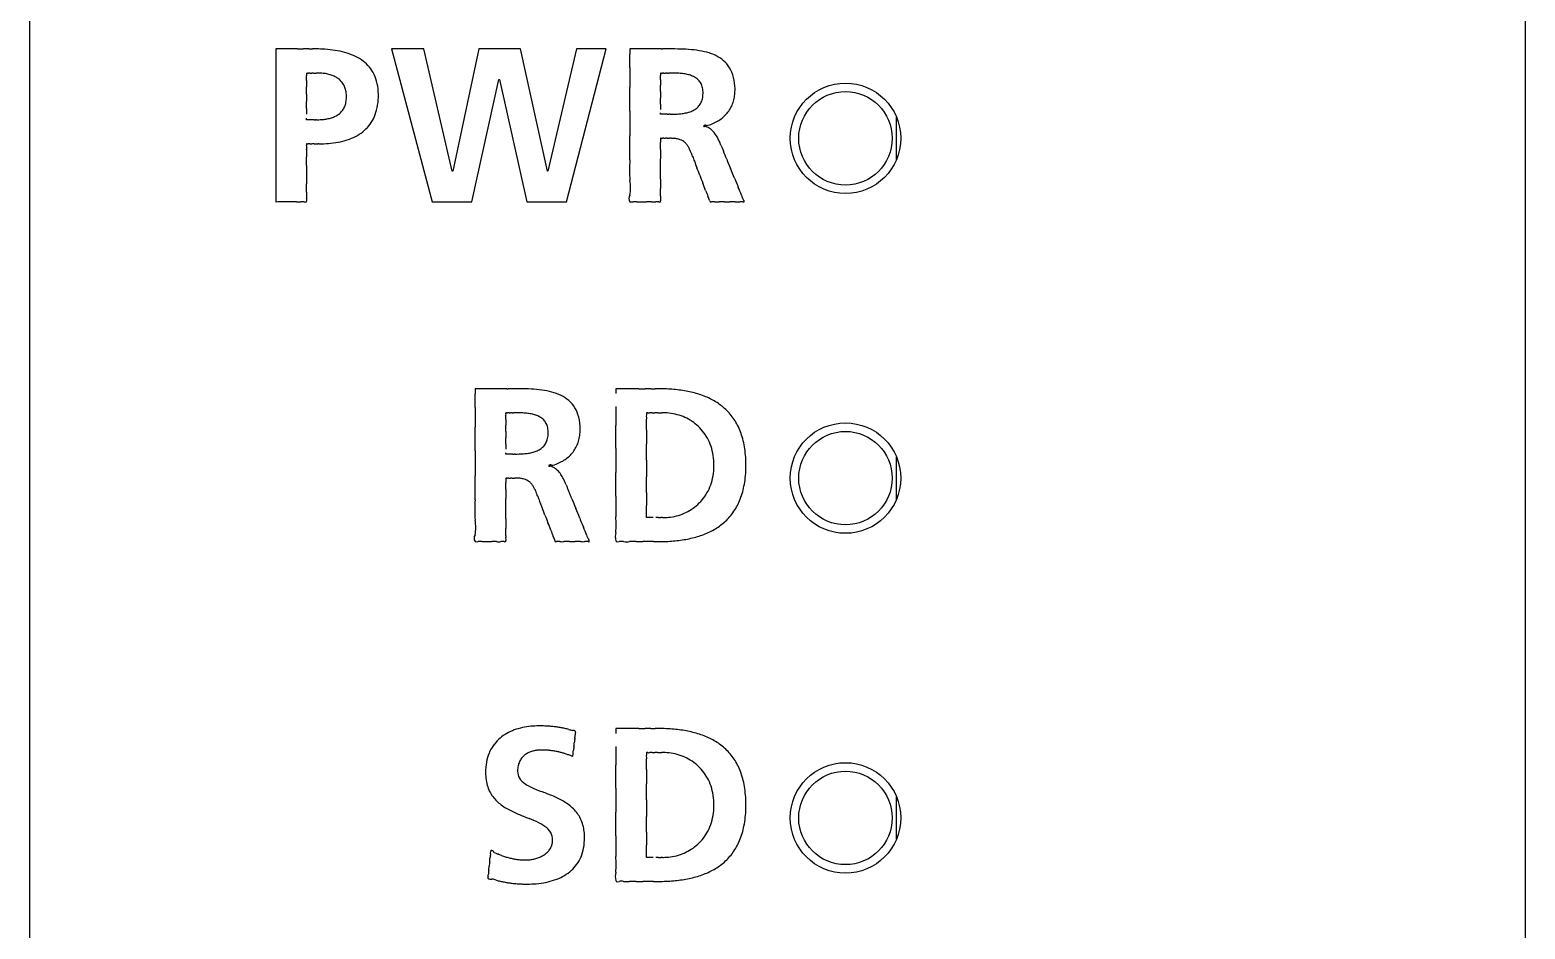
# Model space of a CAD drawing. Extents: x 206 to 231, y 159 to 265.
# Drawn here: x 207.95 to 225.55, y 238.14 to 248.72 of the extents above; entities that cross this region are included whole.
import ezdxf

# ---------------------------------------------------------------- set-up
doc = ezdxf.new("R2010")
doc.units = 0
doc.header["$MEASUREMENT"] = 0
doc.layers.get('0').update_dxf_attribs({"linetype": 'CONTINUOUS'})

msp = doc.modelspace()

# ---------------------------------------------------------------- linework, layer by layer
at = {"color": 7, "linetype": 'Continuous'}
for p, q in [((207.95425, 167.94904), (207.95425, 256.94904)), ((225.55425, 256.94904), (225.55425, 167.94904)), ((210.84997, 248.50075), (210.84997, 246.698868)), ((210.864701, 248.50075), (210.84997, 248.50075)), ((211.104298, 248.50075), (210.864701, 248.50075)), ((212.59077, 248.50075), (212.21147, 248.50075)), ((212.21147, 248.50075), (212.68862, 246.70103)), ((212.92598, 247.06208), (212.59077, 248.50075)), ((213.23811, 248.50075), (212.93081, 247.06208)), ((213.728, 248.50075), (213.23811, 248.50075)), ((214.04495, 247.06208), (213.728, 248.50075)), ((214.38808, 248.50075), (214.05012, 247.06208)), ((214.26922, 246.70103), (214.73845, 248.50075)), ((214.73845, 248.50075), (214.38808, 248.50075)), ((215.01647, 248.50075), (215.01647, 248.441008)), ((215.029393, 248.50075), (215.01647, 248.50075)), ((215.351245, 248.50075), (215.029393, 248.50075)), ((211.21067, 248.214321), (211.21215, 248.21722)), ((215.37751, 248.214661), (215.378897, 248.21722)), ((213.15543, 246.70103), (213.47513, 248.13988)), ((213.47513, 248.13988), (213.4803, 248.13988)), ((213.4803, 248.13988), (213.80517, 246.70103)), ((211.21067, 247.6679), (211.21067, 247.685228)), ((211.279929, 247.6679), (211.21067, 247.6679)), ((215.37751, 247.73232), (215.37751, 247.747616)), ((215.460723, 247.73232), (215.37751, 247.73232)), ((218.15425, 247.19904), (218.15425, 247.69904)), ((211.322417, 247.38437), (211.342355, 247.38437)), ((212.93081, 247.06208), (212.92598, 247.06208)), ((214.05012, 247.06208), (214.04495, 247.06208)), ((212.68862, 246.70103), (213.15543, 246.70103)), ((213.80517, 246.70103), (214.26922, 246.70103)), ((213.19401, 244.50099), (213.19401, 244.441248)), ((213.206933, 244.50099), (213.19401, 244.50099)), ((213.528794, 244.50099), (213.206933, 244.50099)), ((214.8511, 244.50099), (214.8511, 244.44422)), ((215.120977, 244.50099), (214.8511, 244.50099)), ((213.55506, 244.214901), (213.556447, 244.21746)), ((213.55506, 243.73257), (213.55506, 243.747865)), ((213.638273, 243.73257), (213.55506, 243.73257)), ((218.15425, 243.19904), (218.15425, 243.69904)), ((215.21215, 242.98498), (215.21215, 243.128619)), ((215.290438, 242.98498), (215.21215, 242.98498)), ((214.8511, 240.50124), (214.8511, 240.44447)), ((215.120977, 240.50124), (214.8511, 240.50124)), ((214.34398, 240.1712), (214.348101, 240.207399)), ((218.15425, 239.19904), (218.15425, 239.69904)), ((215.21215, 238.98522), (215.21215, 239.12886)), ((215.290438, 238.98522), (215.21215, 238.98522))]:
    msp.add_line(p, q, dxfattribs=at)
for centre, radius in [((217.55425, 247.44904), 0.65), ((217.55425, 247.44904), 0.55), ((217.55425, 243.44904), 0.65), ((217.55425, 243.44904), 0.55), ((217.55425, 239.44904), 0.65), ((217.55425, 239.44904), 0.55)]:
    msp.add_circle(centre, radius, dxfattribs=at)
for centre, radius, start, end in [((211.139741, 961.201874), 712.701125, 269.997151, 270.002849), ((211.205989, 73.573276), 174.927476, 89.98991, 90.01009), ((211.25954, 287.425925), 38.925182, 269.966517, 270.033483), ((211.293559, 241.938604), 6.562155, 89.901583, 90.098417), ((211.303415, 246.471527), 2.029223, 87.38985, 89.960027), ((211.329409, 247.051048), 1.44912, 82.532535, 87.373069), ((211.375444, 247.392422), 1.104659, 76.509768, 82.598844), ((211.443593, 247.674145), 0.814811, 68.699156, 76.548321), ((211.518048, 247.864159), 0.610731, 58.775138, 68.731359), ((211.583984, 247.973496), 0.483052, 46.597239, 58.74011), ((-1151.874747, 248.360781), 1366.891219, 359.996637, 0.003363), ((215.370004, -82.5062), 331.006951, 89.996753, 90.003247), ((215.397099, 299.851653), 51.350904, 269.9907, 270.0093), ((215.444884, 228.957603), 19.543187, 89.795782, 90.115659), ((215.504813, 244.838573), 3.662106, 87.812955, 89.847796), ((215.576817, 246.692966), 1.806316, 83.79048, 87.850537), ((215.65843, 247.429798), 1.064981, 77.262691, 83.867647), ((215.747586, 247.818864), 0.665832, 67.397058, 77.364278), ((215.83086, 248.018146), 0.449852, 53.448329, 67.433428), ((215.880226, 248.0879), 0.364422, 36.049066, 53.151837), ((211.27661, 248.199308), 0.067628, 167.173729, 192.826271), ((210.836477, 248.156187), 0.375247, 355.704209, 4.295791), ((211.216281, 248.207799), 0.010287, 66.32273, 113.67727), ((211.227374, 248.268917), 0.052163, 262.329593, 277.670407), ((211.243217, 247.992229), 0.225166, 87.739702, 92.260298), ((211.261983, 249.11775), 0.900585, 269.371094, 270.628906), ((211.281844, 244.771097), 3.446138, 89.834132, 90.165868), ((211.300975, 262.043592), 13.826375, 269.962065, 270.037935), ((211.317548, 349.027433), 100.810213, 269.995783, 270.004217), ((211.329738, 241.732054), 6.485167, 89.957853, 90.042147), ((211.334705, 247.19421), 1.02301, 89.20423, 90.010999), ((211.340304, 247.609885), 0.607297, 83.736063, 89.187796), ((211.352956, 247.719411), 0.497046, 77.423866, 83.808201), ((211.376637, 247.824962), 0.38887, 69.656822, 77.443136), ((211.404711, 247.900398), 0.30838, 60.286245, 69.67499), ((211.431449, 247.947508), 0.254212, 49.226552, 60.25724), ((211.620769, 248.014156), 0.428237, 32.757195, 46.43503), ((211.606576, 248.007145), 0.443969, 18.651241, 32.526978), ((609.98971, 248.164048), 394.973257, 179.983099, 180.016901), ((215.431646, 248.201408), 0.055735, 166.244634, 193.755366), ((215.069785, 248.163344), 0.308723, 355.390226, 4.609774), ((215.382769, 248.208381), 0.00965, 66.342446, 113.657554), ((215.393168, 248.265681), 0.048899, 262.330063, 277.669937), ((215.408018, 248.006334), 0.21105, 87.739591, 92.260409), ((215.425608, 249.061012), 0.843843, 269.370851, 270.629149), ((215.444226, 245.003505), 3.213729, 89.833278, 90.166722), ((215.462158, 260.205189), 11.987972, 269.958988, 270.041012), ((215.477693, 185.53268), 62.68454, 89.993643, 90.006357), ((215.489119, 218.728949), 29.488271, 89.991312, 90.008688), ((215.494066, 244.75597), 3.46125, 89.776478, 90.007865), ((215.503507, 246.655224), 1.561975, 87.717761, 89.850981), ((215.52866, 247.271653), 0.945034, 84.250926, 87.753294), ((215.562458, 247.602549), 0.612416, 79.046807, 84.295974), ((215.60173, 247.802897), 0.408257, 71.600672, 79.11547), ((215.642784, 247.925292), 0.27916, 61.255549, 71.666919), ((215.678135, 247.989921), 0.205495, 47.658655, 61.231488), ((215.860823, 248.078258), 0.385801, 18.0724, 35.511079), ((215.703277, 248.030582), 0.550375, 3.289572, 17.702865), ((212.870779, 248.090844), 1.660527, 178.715117, 181.284883), ((204.488066, 248.011215), 6.722738, 359.638691, 0.361309), ((211.448618, 247.968035), 0.227454, 36.863274, 49.125002), ((211.446968, 247.967606), 0.229033, 24.108176, 36.70136), ((211.417061, 247.954869), 0.261534, 12.072207, 23.978982), ((211.341231, 247.939306), 0.338942, 1.681414, 11.963931), ((211.505814, 247.975252), 0.549643, 6.00104, 18.442099), ((211.334101, 247.955319), 0.722501, 355.630823, 6.149477), ((103.841147, 247.908836), 111.17541, 359.928516, 0.071484), ((216.74299, 248.105664), 1.365875, 178.621107, 181.378893), ((236.595011, 247.959479), 21.217536, 179.896108, 180.103892), ((209.847912, 248.035374), 5.529725, 359.612252, 0.387748), ((215.696247, 248.011025), 0.177698, 31.646073, 47.392226), ((215.683809, 248.00483), 0.191542, 15.521639, 31.271538), ((215.613968, 247.986811), 0.263661, 1.995911, 15.233015), ((215.569783, 247.981093), 0.308047, 350.334759, 2.772555), ((215.692587, 248.019183), 0.561806, 354.583315, 4.387743), ((237.005791, 247.925238), 25.795158, 179.903192, 180.096808), ((116.30539, 247.840847), 94.905289, 359.975365, 0.024635), ((211.456179, 247.907662), 0.220584, 326.811317, 339.930008), ((211.410931, 247.923391), 0.268483, 340.091022, 351.991703), ((211.326145, 247.935613), 0.354145, 351.944605, 2.207042), ((211.393679, 247.945001), 0.662335, 345.700158, 356.128202), ((491.86801, 247.818898), 276.490502, 179.99377, 180.00623), ((137.314179, 247.884985), 78.063339, 359.973562, 0.026438), ((215.676081, 247.958876), 0.200263, 305.738713, 320.047236), ((215.681725, 247.952821), 0.192051, 320.350585, 335.837645), ((215.645399, 247.967562), 0.231233, 336.189471, 350.494235), ((215.847359, 248.000729), 0.4052, 327.390469, 336.483222), ((215.835923, 248.005433), 0.417563, 336.517528, 345.458672), ((215.816308, 248.010542), 0.437831, 345.455924, 354.180608), ((547.353232, 247.765981), 336.142564, 179.994194, 180.005806), ((211.289686, -14.618977), 262.286877, 89.997869, 90.002131), ((211.308014, 312.445708), 64.777809, 269.99242, 270.00758), ((211.323053, 233.047995), 14.619906, 89.974647, 90.025353), ((211.332977, 250.27365), 2.605753, 269.924023, 270.075977), ((211.336002, 248.50435), 0.836451, 270.029496, 272.426322), ((211.345114, 248.290132), 0.622039, 272.423128, 277.565814), ((211.363603, 248.154812), 0.485462, 277.505417, 283.839427), ((211.391813, 248.041118), 0.368322, 283.809155, 291.784808), ((211.422897, 247.963596), 0.2848, 291.765904, 301.641418), ((211.450164, 247.919004), 0.232532, 301.685669, 313.448567), ((211.464548, 247.903043), 0.211053, 313.593307, 326.617126), ((211.587081, 247.886194), 0.459386, 320.672137, 333.324067), ((211.53783, 247.909621), 0.513914, 333.455382, 345.552858), ((245.092781, 247.623303), 30.076669, 179.720293, 180.279707), ((215.468756, 390.786293), 143.053973, 269.996783, 270.003217), ((215.482853, 215.446023), 32.286297, 89.989239, 90.010761), ((215.492156, 253.486807), 5.754488, 269.967751, 270.032249), ((215.495652, 249.403961), 1.671641, 269.991177, 271.190338), ((215.509243, 248.78743), 1.054961, 271.147943, 274.284398), ((215.534962, 248.451701), 0.718249, 274.239267, 278.797884), ((215.569735, 248.229876), 0.493716, 278.747294, 285.179036), ((215.609248, 248.08568), 0.344205, 285.115967, 293.94937), ((215.647937, 247.998883), 0.249175, 293.92083, 305.618396), ((214.603963, 250.685658), 3.361718, 294.274882, 295.441387), ((215.891332, 247.940844), 0.330461, 298.322656, 309.801803), ((215.8352, 248.017207), 0.425099, 309.025675, 317.750181), ((215.860437, 247.992038), 0.389499, 317.994709, 327.430647), ((211.487387, 248.051794), 0.653277, 288.130483, 297.3272), ((211.543624, 247.942555), 0.530412, 297.347371, 308.218672), ((211.583185, 247.891094), 0.465507, 308.311725, 320.509539), ((207.238474, 247.335603), 7.779271, 358.962397, 1.037603), ((215.903619, 247.577128), 0.027796, 61.249427, 138.163045), ((215.889932, 247.597449), 0.00979, 224.171769, 301.629196), ((215.899333, 247.545596), 0.043726, 54.579719, 95.599753), ((215.921627, 247.71615), 0.114747, 267.683298, 304.133948), ((215.541175, 246.765024), 0.90181, 62.93278, 64.833146), ((215.87598, 247.438381), 0.150084, 48.310007, 59.77524), ((215.8049, 247.352458), 0.261554, 42.528084, 49.201217), ((215.779997, 247.331173), 0.294296, 36.276443, 42.304664), ((215.69827, 247.270424), 0.396126, 31.84694, 36.36582), ((215.609219, 247.214985), 0.501025, 28.299941, 31.859049), ((211.224705, 247.376082), 0.016207, 149.24598, 210.005975), ((211.9189, 247.2717), 0.709451, 176.638218, 183.361782), ((211.067419, 247.34064), 0.145836, 349.195851, 10.804149), ((211.213899, 247.36781), 0.016852, 79.322222, 100.677778), ((211.224138, 247.493773), 0.109635, 266.278366, 273.721634), ((211.241224, 246.880958), 0.503511, 88.865527, 91.134473), ((211.262873, 249.457679), 2.073342, 269.67721, 270.32279), ((211.286805, 239.31294), 8.071439, 89.913034, 90.086966), ((211.310737, 279.214962), 31.830594, 269.978975, 270.021025), ((211.349472, 220.893989), 26.490382, 89.984608, 90.015392), ((211.359711, 251.193574), 3.809205, 269.953034, 270.046966), ((211.363533, 248.753579), 1.369209, 269.970694, 274.369402), ((211.38678, 248.454326), 1.069055, 274.349048, 280.610683), ((211.430277, 248.225424), 0.836058, 280.569248, 288.147183), ((216.835226, 247.420485), 1.457894, 179.104138, 180.895862), ((215.386059, 247.44436), 0.008617, 149.062634, 187.206167), ((252.341363, 247.262265), 36.963892, 179.917242, 180.082758), ((207.37466, 247.356673), 8.002955, 359.706344, 0.293656), ((215.382457, 247.4389), 0.010591, 69.038066, 110.961934), ((215.392794, 247.503866), 0.055464, 263.219374, 276.780626), ((215.407743, 247.20818), 0.240756, 88.000594, 91.999406), ((215.425485, 248.412496), 0.963751, 269.444549, 270.555451), ((215.444206, 243.744742), 3.70406, 89.85494, 90.14506), ((215.462089, 263.876697), 16.427909, 269.970339, 270.029661), ((215.477316, 272.3076), 24.858811, 269.984504, 270.015496), ((215.488073, 244.247321), 3.201471, 89.927813, 90.072187), ((215.49202, 246.707515), 0.741275, 88.439058, 89.993317), ((215.501428, 247.026492), 0.422161, 82.611137, 88.536242), ((215.520641, 247.171659), 0.275728, 74.80969, 82.690995), ((215.541618, 247.249559), 0.195054, 64.828983, 74.760308), ((215.55451, 247.278121), 0.163722, 53.609097, 64.66092), ((215.550949, 247.274405), 0.168827, 42.739267, 53.384639), ((215.518153, 247.244725), 0.213057, 33.734714, 42.61559), ((215.430537, 247.186323), 0.318354, 27.204828, 33.718675), ((215.253457, 247.094365), 0.517886, 22.817111, 27.296642), ((214.670883, 246.850084), 1.149602, 20.999028, 22.779641), ((215.440994, 247.124641), 0.691974, 25.759098, 28.282709), ((215.507718, 247.154444), 0.618932, 23.732138, 25.958683), ((215.011712, 246.948167), 1.156064, 21.406536, 23.197405), ((222.595126, 249.99808), 7.017736, 201.991894, 202.612047), ((189.925381, 236.500739), 28.330433, 22.196926, 22.407015), ((240.210272, 247.073833), 28.999654, 179.891788, 180.108212), ((208.101009, 247.179351), 3.110075, 359.065066, 0.934934), ((216.907717, 247.073894), 1.895103, 176.344172, 183.655828), ((-420.759264, 247.14896), 636.136776, 359.994604, 0.005396), ((206.793972, 243.796234), 9.597776, 20.997314, 21.168121), ((274.977434, 270.034853), 63.46008, 201.055565, 201.10987), ((1305.24104, 667.147185), 1167.607391, 201.080699, 201.084736), ((257.884135, 264.254448), 45.077067, 202.225769, 202.378172), ((217.044472, 246.96539), 5.834049, 179.472872, 180.527128), ((214.610256, 246.866332), 0.415368, 347.94852, 12.05148), ((227.533425, 246.912451), 12.156041, 179.738807, 180.261193), ((162.797676, 247.028456), 52.579869, 359.933976, 0.066024), ((156.337965, 224.125532), 63.752223, 21.040053, 21.125382), ((230.964629, 252.792202), 16.191021, 200.908952, 201.256483), ((199.7717, 240.286644), 17.784007, 22.102186, 22.501755), ((220.618619, 248.707583), 4.699607, 201.593377, 203.010564), ((211.499104, 246.780691), 0.290687, 172.86293, 187.13707), ((209.924244, 246.864261), 1.287301, 357.887375, 2.112625), ((215.070988, 246.741072), 0.066761, 144.746358, 215.253642), ((215.935274, 246.740733), 0.558442, 177.175453, 182.824547), ((212.550973, 246.812644), 2.826886, 359.100225, 0.899775), ((212.044646, 245.396194), 4.123287, 20.44319, 21.722245), ((216.840935, 247.154969), 0.985606, 198.859788, 203.305647), ((215.753593, 246.667234), 0.206745, 13.93524, 28.230195), ((215.270921, 246.399117), 1.125496, 19.843511, 24.76043), ((216.556709, 246.839215), 0.23442, 194.336323, 210.267618), ((210.868554, 246.722395), 0.024758, 221.35644, 239.651854), ((211.005709, 241.281821), 5.419285, 89.695798, 91.646788), ((210.903361, 246.488254), 0.213815, 84.350199, 95.649801), ((211.063061, 243.109436), 3.591708, 89.544088, 90.455912), ((211.117324, 247.421865), 0.721292, 267.959408, 272.040592), ((211.163092, 246.537668), 0.164592, 82.991016, 97.008984), ((211.194958, 246.731004), 0.032206, 248.541122, 291.458878), ((211.196663, 246.714327), 0.016684, 307.156826, 327.09178), ((211.160374, 246.724919), 0.054, 338.653947, 21.346053), ((215.028119, 246.743864), 0.042937, 254.257785, 266.040778), ((215.039879, 246.93726), 0.236688, 266.433411, 273.566589), ((215.077039, 245.542639), 1.158608, 88.890407, 91.109593), ((215.126799, 252.303448), 5.602484, 269.720557, 270.279443), ((215.183512, 266.117903), 19.416895, 269.913281, 270.086719), ((215.241528, 244.107859), 2.593329, 89.367499, 90.632501), ((215.295199, 247.318204), 0.617682, 267.676371, 272.323629), ((215.338876, 246.564419), 0.137876, 82.232491, 97.767509), ((215.366912, 246.722861), 0.023769, 246.70085, 293.29915), ((215.357281, 246.70905), 0.020653, 337.151152, 11.633402), ((215.979548, 246.717691), 0.025303, 181.510403, 221.182384), ((215.968155, 246.725776), 0.025902, 252.822111, 287.177889), ((215.994461, 246.526221), 0.175802, 83.907978, 96.092022), ((216.039638, 247.511635), 0.811039, 268.126207, 271.873793), ((216.097394, 243.530474), 3.17071, 89.435532, 90.564468), ((216.16144, 253.664085), 6.963132, 269.73003, 270.26997), ((216.225486, 243.139376), 3.561791, 89.497512, 90.502488), ((216.283242, 247.626238), 0.925588, 268.358173, 271.641827), ((216.328419, 246.501777), 0.200125, 84.650709, 95.349291), ((216.354725, 246.728674), 0.028683, 254.531589, 285.468411), ((216.334974, 246.701571), 0.027407, 358.869715, 45.318806), ((213.547553, -86.494154), 330.995145, 89.996753, 90.003247), ((213.574648, 295.850062), 51.349073, 269.990699, 270.009301), ((213.622433, 224.958747), 19.542283, 89.795777, 90.115661), ((213.68236, 240.838936), 3.661983, 87.812918, 89.84779), ((213.754363, 242.693251), 1.806271, 83.7904, 87.850498), ((213.835973, 243.430056), 1.064963, 77.26257, 83.867566), ((213.925128, 243.819111), 0.665825, 67.396909, 77.364155), ((215.158997, 1080.748357), 836.247367, 269.997395, 270.002605), ((215.230411, 37.970379), 206.530614, 89.990736, 90.009264), ((215.289013, 291.113524), 46.612541, 269.969014, 270.030986), ((215.327685, 236.193097), 8.307904, 89.907144, 90.092856), ((215.339644, 241.987014), 2.513977, 87.517573, 89.965679), ((215.371344, 242.719488), 1.780816, 82.043083, 87.515795), ((215.430629, 243.132229), 1.363844, 75.248182, 82.109431), ((-1153.692734, 244.361022), 1366.886746, 359.996637, 0.003363), ((214.008401, 244.018388), 0.44985, 53.448186, 67.433276), ((214.057765, 244.088141), 0.364422, 36.048981, 53.151687), ((214.038364, 244.078499), 0.385799, 18.072303, 35.51106), ((1124.130539, 244.179653), 909.279446, 179.992968, 180.007032), ((215.515746, 243.45402), 1.030986, 66.574168, 75.26888), ((215.601892, 243.653134), 0.814035, 55.926334, 66.566143), ((215.665644, 243.749437), 0.698549, 43.558192, 55.832228), ((608.165959, 244.16429), 394.971966, 179.983099, 180.016901), ((213.609194, 244.201649), 0.055732, 166.244315, 193.755685), ((214.92048, 244.105906), 1.365815, 178.621075, 181.378925), ((213.247349, 244.163585), 0.30871, 355.390118, 4.609882), ((213.560319, 244.208621), 0.00965, 66.342461, 113.657539), ((213.570718, 244.265921), 0.048899, 262.330066, 277.669934), ((213.585568, 244.006574), 0.21105, 87.739592, 92.260408), ((213.603158, 245.061252), 0.843843, 269.370851, 270.629149), ((213.621776, 241.003746), 3.213727, 89.833278, 90.166722), ((213.639708, 256.20527), 11.987813, 269.958987, 270.041013), ((213.655243, 181.551767), 62.665694, 89.993642, 90.006358), ((213.666669, 214.708607), 29.508853, 89.991318, 90.008682), ((213.671616, 240.754918), 3.462542, 89.776576, 90.007867), ((213.681059, 242.655173), 1.562266, 87.71838, 89.851103), ((213.706215, 243.271836), 0.945091, 84.25188, 87.753903), ((213.740012, 243.602782), 0.612424, 79.048001, 84.296929), ((213.779283, 243.803143), 0.408251, 71.601982, 79.116668), ((213.820335, 243.925543), 0.279151, 61.256804, 71.668237), ((213.855684, 243.990174), 0.205485, 47.659626, 61.232747), ((213.873796, 244.011277), 0.177689, 31.646595, 47.39317), ((213.880788, 244.030817), 0.550405, 3.28995, 17.702464), ((215.46362, 244.177271), 0.253716, 172.370756, 187.629244), ((215.225031, 244.209971), 0.012919, 144.572256, 175.634523), ((213.794137, 244.080522), 1.419415, 357.453512, 2.546488), ((215.221078, 244.201888), 0.016903, 67.1117, 112.8883), ((215.238732, 244.302954), 0.086209, 262.615975, 277.384025), ((215.263943, 243.845346), 0.372382, 87.825158, 92.174842), ((215.293805, 245.707522), 1.490145, 269.395165, 270.604835), ((215.325411, 238.478562), 5.73892, 89.841503, 90.158497), ((215.355854, 269.885795), 25.66834, 269.967483, 270.032517), ((215.382227, 282.320655), 38.103197, 269.982247, 270.017753), ((215.401625, 239.032883), 5.184583, 89.916106, 90.083894), ((215.409375, 243.332027), 0.885433, 88.49785, 90.010287), ((215.41484, 243.621797), 0.595623, 79.064815, 88.292676), ((215.413385, 243.609611), 0.607865, 70.135666, 79.14798), ((215.4185, 243.624292), 0.592319, 60.86649, 70.11852), ((215.424838, 243.635645), 0.579317, 51.356759, 60.867355), ((215.675923, 243.762193), 0.682314, 30.423796, 43.376697), ((102.019051, 243.90908), 111.175046, 359.928516, 0.071484), ((234.771626, 243.959724), 21.216601, 179.896106, 180.103894), ((208.025705, 244.035617), 5.529481, 359.612243, 0.387757), ((213.861357, 244.005081), 0.191534, 15.521744, 31.272032), ((213.79151, 243.987061), 0.263658, 1.995928, 15.233081), ((213.747297, 243.981342), 0.308072, 350.335369, 2.772516), ((213.994507, 244.010817), 0.437174, 345.429432, 354.167564), ((213.87086, 244.019448), 0.561072, 354.573756, 4.390844), ((-41.871577, 243.934372), 256.722712, 359.970162, 0.029838), ((221.498669, 243.933916), 6.287074, 179.238637, 180.761363), ((215.431475, 243.644196), 0.568493, 41.52183, 51.340981), ((215.431345, 243.644443), 0.568427, 31.43413, 41.494521), ((215.415387, 243.635184), 0.586872, 21.265373, 31.39295), ((215.597827, 243.718976), 0.771544, 17.865193, 30.254392), ((215.376608, 243.649632), 1.003372, 7.016498, 17.758712), ((243.270223, 243.623548), 30.076571, 179.720294, 180.279706), ((490.033377, 243.819147), 276.478319, 179.993769, 180.006231), ((135.495168, 243.885232), 78.0599, 359.973561, 0.026439), ((213.786807, 244.085898), 0.344173, 285.115298, 293.949226), ((213.825493, 243.999107), 0.249151, 293.920706, 305.619043), ((213.853631, 243.959109), 0.200249, 305.73943, 320.048612), ((213.859266, 243.953062), 0.19205, 320.352016, 335.839182), ((213.822922, 243.96781), 0.23125, 336.190999, 350.495068), ((214.037561, 243.992704), 0.389993, 317.976779, 327.403564), ((214.024695, 244.001271), 0.405448, 327.363021, 336.452602), ((214.013616, 244.005827), 0.417424, 336.486901, 345.432425), ((284.62794, 243.657888), 69.776986, 179.882749, 180.117251), ((189.756568, 243.755258), 25.45576, 359.785912, 0.214088), ((215.375009, 243.61992), 0.630037, 11.256764, 21.227153), ((215.025211, 243.603698), 1.35775, 357.997734, 7.12896), ((213.646306, 386.842484), 143.109914, 269.996784, 270.003216), ((213.660403, 211.433647), 32.298923, 89.989243, 90.010757), ((213.669706, 249.489308), 5.756739, 269.967764, 270.032236), ((213.673203, 245.404666), 1.672096, 269.991157, 271.189987), ((213.686798, 244.787798), 1.055079, 271.147565, 274.283634), ((213.712521, 244.451951), 0.718249, 274.238506, 278.797025), ((213.747295, 244.230097), 0.493687, 278.746429, 285.178369), ((214.081135, 243.577405), 0.02776, 61.262867, 138.171413), ((214.067472, 243.597691), 0.009791, 224.178562, 301.633812), ((214.076879, 243.545833), 0.04373, 54.586435, 95.605258), ((214.099094, 243.716279), 0.114626, 267.694366, 304.149779), ((212.770047, 246.708901), 3.387343, 294.289843, 295.447031), ((214.06856, 243.941322), 0.330745, 298.328732, 309.797597), ((214.01218, 244.018018), 0.425798, 309.020624, 317.732596), ((312.88657, 243.562354), 97.674469, 179.942638, 180.057362), ((215.290992, 243.60403), 0.71554, 1.75273, 11.191412), ((215.264934, 243.600479), 0.7417, 352.584658, 1.965335), ((205.41604, 243.33585), 7.779246, 358.9624, 1.0376), ((215.012506, 243.420725), 1.457624, 179.103984, 180.896016), ((213.563609, 243.4446), 0.008617, 149.062611, 187.205881), ((213.560007, 243.43914), 0.010591, 69.03796, 110.96204), ((213.570344, 243.504105), 0.055463, 263.219339, 276.780661), ((213.585293, 243.208421), 0.240755, 88.000584, 91.999416), ((213.603035, 244.412731), 0.963746, 269.444546, 270.555454), ((213.621756, 239.745005), 3.704037, 89.854939, 90.145061), ((213.639639, 259.876538), 16.427511, 269.970338, 270.029662), ((213.654866, 268.310823), 24.861794, 269.984506, 270.015494), ((213.665623, 240.247311), 3.201721, 89.927819, 90.072181), ((213.669571, 242.707968), 0.741062, 88.438834, 89.993402), ((213.678993, 243.027248), 0.421644, 82.606877, 88.536721), ((213.698229, 243.172506), 0.275119, 74.794694, 82.686836), ((213.719185, 243.250261), 0.19459, 64.800025, 74.744553), ((213.731991, 243.278611), 0.163486, 53.573231, 64.630285), ((213.728235, 243.27464), 0.168913, 42.714545, 53.348134), ((213.719138, 242.765936), 0.901028, 62.937115, 64.839183), ((214.053545, 243.438637), 0.150066, 48.31303, 59.779701), ((213.982502, 243.352749), 0.261486, 42.529374, 49.204169), ((213.957609, 243.331472), 0.294215, 36.276202, 42.305953), ((213.875934, 243.270761), 0.395981, 31.845184, 36.365598), ((213.786919, 243.215349), 0.500834, 28.296877, 31.857226), ((213.619094, 243.125228), 0.691326, 25.754051, 28.279935), ((213.684638, 243.154466), 0.619591, 23.728422, 25.952508), ((196.666265, 243.376204), 18.185366, 359.562395, 0.437605), ((-144.150952, 243.373012), 359.363113, 359.985403, 0.014597), ((215.345666, 243.589745), 0.660257, 342.831371, 352.6042), ((215.150177, 243.588157), 1.232368, 348.987521, 358.516875), ((250.51149, 243.262508), 36.956469, 179.917227, 180.082773), ((205.5537, 243.356914), 8.001465, 359.706293, 0.293707), ((213.69495, 243.244536), 0.213791, 33.741918, 42.59123), ((213.606445, 243.185502), 0.320177, 27.250574, 33.729153), ((213.423822, 243.090575), 0.525997, 22.921644, 27.334636), ((212.882465, 242.861781), 1.113716, 21.07633, 22.915701), ((207.550751, 240.790669), 6.833563, 20.963999, 21.203895), ((255.144017, 259.0925), 44.157383, 201.044926, 201.122968), ((213.186396, 242.94723), 1.159155, 21.409617, 23.195718), ((220.789865, 246.005476), 7.036359, 201.99341, 202.611925), ((188.040974, 232.475206), 28.397532, 22.197871, 22.407464), ((219.3415, 243.115321), 4.492057, 178.443826, 181.556174), ((1488.03101, 243.205038), 1272.818863, 179.99656, 180.00344), ((215.427643, 243.560459), 0.572935, 322.514332, 332.629451), ((215.403451, 243.572518), 0.599962, 332.668895, 342.77425), ((215.490101, 243.523179), 0.886293, 337.369593, 348.913062), ((215.085251, 243.074142), 1.895097, 176.34418, 183.65582), ((160.969098, 243.028701), 52.585996, 359.933985, 0.066015), ((-421.848569, 243.149204), 635.403632, 359.994597, 0.005403), ((-1186.335568, -296.740538), 1500.774262, 21.082377, 21.085517), ((153.067002, 219.565844), 65.305186, 21.042297, 21.125597), ((256.100107, 260.271054), 45.118827, 202.226536, 202.378799), ((197.947651, 236.286007), 17.785818, 22.102903, 22.502432), ((215.420991, 243.573428), 0.587023, 293.539989, 302.887606), ((215.427985, 243.562526), 0.57407, 302.892232, 312.527748), ((215.432962, 243.556802), 0.566488, 312.548132, 322.480443), ((215.641708, 243.461506), 0.722629, 324.510767, 337.257608), ((212.787797, 242.866581), 0.415367, 347.948547, 12.051453), ((225.712085, 242.912698), 12.157151, 179.738834, 180.261166), ((229.165823, 248.801938), 16.216501, 200.910457, 201.257437), ((210.221794, 241.396192), 4.123748, 20.444497, 21.723397), ((218.796208, 244.707912), 4.699675, 201.594081, 203.011254), ((213.839559, 242.901241), 1.015724, 354.798226, 5.201774), ((215.33789, 51.915512), 191.069469, 89.995344, 90.004656), ((215.367054, 290.174001), 47.189023, 269.983442, 270.016558), ((215.390986, 232.334745), 10.65024, 89.944617, 90.055383), ((215.40678, 244.883201), 1.898229, 269.834032, 270.165968), ((215.41076, 243.649848), 0.664869, 270.130846, 275.192356), ((215.415049, 243.584601), 0.599504, 275.348399, 284.500793), ((215.414759, 243.588062), 0.602928, 284.445158, 293.527525), ((215.644713, 243.48005), 0.732836, 299.633989, 311.333926), ((215.68049, 243.436674), 0.676639, 311.48492, 324.316349), ((213.248527, 242.741322), 0.066761, 144.746416, 215.253584), ((213.534831, 242.7093), 0.020654, 337.151309, 11.632786), ((214.112874, 242.740983), 0.558492, 177.175744, 182.824256), ((210.728269, 242.812892), 2.827139, 359.100318, 0.899682), ((215.018486, 243.155241), 0.985617, 198.861063, 203.306831), ((213.931143, 242.667479), 0.206746, 13.936567, 28.231327), ((214.157098, 242.717941), 0.025303, 181.5119, 221.183346), ((213.448466, 242.399351), 1.125506, 19.844216, 24.761119), ((214.734259, 242.839468), 0.234422, 194.337041, 210.268294), ((214.512523, 242.70182), 0.027407, 358.870441, 45.319478), ((215.028405, 242.759966), 0.184001, 164.495382, 195.504618), ((214.876675, 242.719802), 0.02712, 199.432684, 223.076145), ((215.355607, 244.681104), 1.979705, 270.673729, 275.666262), ((215.401921, 244.234502), 1.530714, 275.591657, 281.809605), ((215.480693, 243.860073), 1.148089, 281.785953, 289.726781), ((215.568517, 243.615763), 0.888473, 289.713475, 299.577585), ((213.205659, 242.744115), 0.042937, 254.258043, 266.041163), ((213.217419, 242.937529), 0.236708, 266.433613, 273.566387), ((213.25458, 241.542791), 1.158706, 88.890471, 91.109529), ((213.304342, 248.304235), 5.603022, 269.720576, 270.279424), ((213.361056, 262.116935), 19.415677, 269.913273, 270.086727), ((213.419074, 240.108086), 2.593352, 89.367487, 90.632513), ((213.472746, 243.318461), 0.617689, 267.676333, 272.323667), ((213.516425, 242.564668), 0.137878, 82.232366, 97.767634), ((213.544462, 242.723111), 0.023769, 246.700471, 293.299529), ((214.145705, 242.726027), 0.025902, 252.822177, 287.177823), ((214.172011, 242.52647), 0.175802, 83.908, 96.092), ((214.217188, 243.511888), 0.811042, 268.126213, 271.873787), ((214.274944, 239.530712), 3.170722, 89.435535, 90.564465), ((214.33899, 249.664373), 6.963171, 269.730032, 270.269968), ((214.403036, 239.1396), 3.561817, 89.497516, 90.502484), ((214.460792, 243.626496), 0.925596, 268.358186, 271.641814), ((214.505969, 242.502025), 0.200126, 84.650751, 95.349249), ((214.532275, 242.728924), 0.028683, 254.531703, 285.468297), ((214.872963, 242.738338), 0.040404, 246.52034, 293.47966), ((214.916191, 242.498568), 0.204519, 82.377086, 97.622914), ((214.977925, 243.583228), 0.882626, 267.753127, 272.246873), ((215.051046, 239.171666), 3.529824, 89.374762, 90.625238), ((215.128439, 256.191469), 13.490245, 269.834893, 270.165107), ((215.202984, 189.631088), 53.070204, 89.961489, 90.038511), ((215.267565, -908.683882), 1151.385162, 89.998561, 90.001439), ((215.315064, 274.796), 32.094726, 269.966815, 270.033185), ((215.335424, 246.391929), 3.69065, 269.97249, 270.674732), ((213.830414, 239.979137), 0.533569, 116.948674, 127.281972), ((213.874845, 239.891702), 0.631646, 108.049227, 116.94696), ((213.914831, 239.769415), 0.760305, 100.488301, 108.059013), ((213.936736, 239.657389), 0.874446, 93.845635, 100.563428), ((213.951018, 239.406736), 1.125496, 89.341985, 93.71523), ((213.950136, 238.963213), 1.569006, 87.66926, 89.49578), ((213.950037, 238.937706), 1.594496, 85.930896, 87.702989), ((213.958947, 239.064123), 1.467766, 84.028745, 85.927672), ((213.959308, 239.072723), 1.459174, 82.122552, 84.007696), ((213.997258, 239.333261), 1.195895, 79.941212, 82.212845), ((213.784765, 238.217275), 2.331886, 78.438224, 79.589581), ((214.171472, 240.053797), 0.455249, 73.958268, 79.794677), ((214.37764, 240.69762), 0.221401, 248.716232, 260.616403), ((214.34852, 240.438865), 0.040916, 44.472764, 99.81928), ((213.296441, 240.528316), 1.081398, 352.442118, 354.567638), ((214.609396, 240.413554), 0.236738, 170.008543, 177.001212), ((214.340634, 240.465217), 0.037155, 343.442027, 3.567728), ((215.158997, 1076.748593), 836.247354, 269.997395, 270.002605), ((215.230411, 33.970629), 206.530614, 89.990736, 90.009264), ((215.289013, 287.113774), 46.612541, 269.969014, 270.030986), ((215.327685, 232.193347), 8.307904, 89.907144, 90.092856), ((215.339644, 237.987264), 2.513977, 87.517573, 89.965679), ((215.371344, 238.719738), 1.780816, 82.043083, 87.515795), ((215.430629, 239.132479), 1.363844, 75.248182, 82.109431), ((215.515746, 239.45427), 1.030986, 66.574168, 75.26888), ((213.811231, 240.024922), 0.488656, 151.598975, 163.902721), ((213.782161, 240.039613), 0.456098, 139.1142, 151.48543), ((213.793442, 240.028472), 0.47192, 127.338631, 138.988056), ((213.966304, 239.899903), 0.347639, 100.833368, 108.044826), ((213.973966, 239.863703), 0.384635, 94.536346, 100.940941), ((213.980676, 239.754707), 0.493824, 89.499698, 94.312169), ((213.980138, 239.457316), 0.791211, 86.659423, 89.648796), ((213.974812, 239.3418), 0.906842, 84.139898, 86.74877), ((213.975121, 239.348348), 0.900296, 81.489552, 84.116934), ((-9.288112, 265.687647), 225.083094, 353.499969, 353.509786), ((277.314264, 233.100667), 63.365922, 173.484114, 173.525642), ((197.323536, 242.255151), 17.146949, 353.423611, 353.586144), ((218.774056, 239.861003), 4.436792, 173.203317, 173.806439), ((1124.140651, 240.179902), 909.289558, 179.992968, 180.007032), ((215.601892, 239.653384), 0.814035, 55.926334, 66.566143), ((215.665644, 239.749687), 0.698549, 43.558192, 55.832228), ((213.928531, 239.993495), 0.610076, 164.121414, 175.015382), ((213.96301, 240.005225), 0.268512, 164.887908, 177.004736), ((213.924044, 240.015963), 0.228094, 152.303555, 164.940304), ((213.903587, 240.025792), 0.205414, 139.134624, 152.078766), ((213.909945, 240.019697), 0.214211, 127.099101, 139.014417), ((213.927551, 239.995988), 0.243741, 116.699836, 127.038299), ((213.94835, 239.954775), 0.289904, 108.030326, 116.712514), ((213.971396, 239.322661), 0.926253, 78.945112, 81.496834), ((213.969035, 239.310638), 0.938505, 76.429838, 78.944361), ((213.96665, 239.300648), 0.948776, 73.950071, 76.431397), ((213.96531, 239.295949), 0.953662, 71.490415, 73.950744), ((213.966056, 239.298063), 0.95142, 69.03729, 71.492614), ((213.966562, 239.299503), 0.949895, 66.588849, 69.034679), ((-41.874432, 239.934618), 256.725566, 359.970163, 0.029837), ((215.463626, 240.17752), 0.253722, 172.370875, 187.629125), ((215.225031, 240.210221), 0.012919, 144.572335, 175.634741), ((213.794103, 240.080771), 1.419448, 357.453552, 2.546448), ((215.221078, 240.202138), 0.016903, 67.111735, 112.888265), ((215.238732, 240.303204), 0.086209, 262.615987, 277.384013), ((215.263943, 239.845596), 0.372382, 87.825162, 92.174838), ((215.293805, 241.707775), 1.490148, 269.395166, 270.604834), ((215.325411, 234.478802), 5.73893, 89.841503, 90.158497), ((215.355854, 265.886097), 25.668391, 269.967483, 270.032517), ((215.382227, 278.320872), 38.103164, 269.982247, 270.017753), ((215.401625, 235.033133), 5.184583, 89.916106, 90.083894), ((215.409375, 239.332277), 0.885433, 88.49785, 90.010287), ((215.41484, 239.622047), 0.595623, 79.064815, 88.292676), ((215.413385, 239.609861), 0.607865, 70.135666, 79.14798), ((215.4185, 239.624542), 0.592319, 60.86649, 70.11852), ((215.424838, 239.635895), 0.579317, 51.356759, 60.867355), ((215.431475, 239.644446), 0.568493, 41.52183, 51.340981), ((215.675923, 239.762443), 0.682314, 30.423795, 43.376697), ((215.597827, 239.719226), 0.771545, 17.865195, 30.25439), ((213.931422, 239.985131), 0.613735, 174.260924, 188.741252), ((213.770162, 239.95988), 0.450511, 188.68405, 208.565604), ((213.884414, 240.003321), 0.190218, 175.194862, 200.421905), ((213.878531, 240.01505), 0.189248, 204.374351, 232.374944), ((221.498819, 239.934164), 6.287224, 179.238649, 180.761351), ((215.431345, 239.644693), 0.568427, 31.43413, 41.494521), ((215.415387, 239.635434), 0.586872, 21.265374, 31.392949), ((215.376609, 239.649882), 1.003371, 7.016491, 17.758718), ((213.753509, 239.959196), 0.43562, 209.533903, 228.007477), ((214.029384, 240.20548), 0.432178, 231.9477, 246.303042), ((214.606804, 241.455933), 1.809452, 245.474073, 249.460199), ((212.358242, 235.476863), 4.578453, 67.647274, 69.36242), ((284.628716, 239.658133), 69.777762, 179.88275, 180.11725), ((189.755964, 239.755504), 25.456364, 359.785916, 0.214084), ((215.375009, 239.62017), 0.630036, 11.256759, 21.227157), ((215.290989, 239.60428), 0.715542, 1.752747, 11.191396), ((215.025201, 239.603948), 1.357761, 357.99775, 7.12893), ((213.875055, 240.098374), 0.620386, 228.264039, 241.101119), ((214.160808, 240.61043), 1.206776, 240.972409, 247.640878), ((213.667586, 238.660268), 1.136295, 60.567665, 67.661757), ((213.924639, 239.113376), 0.615354, 47.655202, 60.681419), ((214.038646, 239.241537), 0.44384, 29.034323, 47.388672), ((312.888889, 239.562599), 97.676788, 179.942639, 180.057361), ((215.26491, 239.600729), 0.741723, 352.584772, 1.965326), ((215.150147, 239.588406), 1.232398, 348.987657, 358.516905), ((216.408446, 246.070623), 7.111485, 247.628476, 248.735158), ((213.291378, 238.05298), 1.490769, 63.973445, 68.850267), ((213.770032, 239.019818), 0.411991, 49.38953, 64.790956), ((214.016295, 239.237773), 0.46527, 8.558513, 28.103698), ((196.666062, 239.376448), 18.185568, 359.562398, 0.437602), ((-144.159481, 239.373256), 359.371642, 359.985403, 0.014597), ((215.403437, 239.572764), 0.599976, 332.669304, 342.774591), ((215.34564, 239.589994), 0.660283, 342.831719, 352.604366), ((213.900038, 239.172942), 0.211127, 22.532241, 49.124626), ((213.916876, 239.18715), 0.190246, 354.491393, 20.522626), ((213.868932, 239.213719), 0.614575, 354.263514, 8.731542), ((219.34155, 239.115563), 4.492107, 178.443835, 181.556165), ((1488.061221, 239.20528), 1272.849074, 179.99656, 180.00344), ((215.432959, 239.557041), 0.566488, 312.548471, 322.480848), ((215.427635, 239.560702), 0.572941, 322.514741, 332.629863), ((215.490082, 239.523427), 0.886311, 337.369846, 348.913208), ((214.827768, 238.854913), 1.462132, 173.299915, 174.953153), ((213.066831, 239.071868), 0.312252, 351.460926, 356.792142), ((213.420548, 239.055513), 0.041969, 166.7258, 181.527268), ((213.381393, 239.017888), 0.047292, 33.552892, 92.05145), ((213.500393, 239.162449), 0.142682, 236.096192, 254.836838), ((212.915302, 237.591553), 1.534295, 67.341986, 69.082863), ((213.831474, 239.287226), 0.324107, 294.554504, 303.085195), ((213.866609, 239.233638), 0.260028, 303.044372, 313.414979), ((213.899791, 239.198522), 0.211715, 313.423285, 325.912633), ((213.920523, 239.18404), 0.186429, 326.027668, 340.29557), ((213.914735, 239.184925), 0.192179, 340.629025, 355.213021), ((214.009214, 239.173944), 0.469483, 330.759513, 343.457186), ((213.900119, 239.203925), 0.582603, 343.685688, 354.91531), ((215.41476, 239.588297), 0.602923, 284.44521, 293.527657), ((215.420992, 239.573663), 0.587017, 293.540124, 302.88784), ((215.427985, 239.562762), 0.574067, 302.892471, 312.528084), ((215.680486, 239.436916), 0.676642, 311.48521, 324.316657), ((215.641698, 239.461751), 0.722638, 324.511075, 337.257865), ((208.374548, 239.367882), 5.009921, 353.83438, 354.418688), ((224.32956, 237.778986), 11.024024, 173.988255, 174.264814), ((207.742886, 239.537289), 5.655593, 353.87203, 354.381039), ((213.735556, 239.603433), 0.638551, 248.965312, 253.155745), ((213.847978, 239.94686), 0.999854, 252.692505, 255.368884), ((213.799257, 239.767579), 0.814082, 255.499536, 258.784033), ((213.796829, 239.752125), 0.798451, 258.739238, 262.083119), ((213.792158, 239.721978), 0.767948, 262.118494, 265.589606), ((213.785649, 239.622527), 0.668292, 265.490313, 269.474382), ((213.7845, 239.441243), 0.487005, 269.413835, 274.823934), ((213.786553, 239.396618), 0.442369, 275.044982, 281.255127), ((213.786878, 239.399871), 0.445497, 281.13254, 287.439571), ((213.803664, 239.347148), 0.390167, 287.408244, 294.612317), ((214.010934, 239.182699), 0.473226, 305.916058, 317.761168), ((214.031193, 239.162851), 0.444886, 317.899714, 330.623492), ((213.839548, 238.901482), 1.015736, 354.798255, 5.201745), ((215.33789, 47.915734), 191.069486, 89.995344, 90.004656), ((215.367054, 286.174244), 47.189026, 269.983442, 270.016558), ((215.390986, 228.334984), 10.650241, 89.944617, 90.055383), ((215.40678, 240.883441), 1.898229, 269.834032, 270.165968), ((215.41076, 239.650087), 0.664868, 270.130845, 275.192363), ((215.41505, 239.584838), 0.599501, 275.348404, 284.500843), ((215.568517, 239.615997), 0.888467, 289.713604, 299.577796), ((215.644711, 239.480288), 0.732834, 299.634205, 311.334211), ((213.390662, 238.743175), 0.044424, 164.927301, 183.325767), ((213.380494, 238.777723), 0.050464, 227.364117, 283.976852), ((213.068081, 238.799376), 0.283227, 350.929838, 357.32323), ((214.635251, 238.676094), 1.288959, 173.151149, 175.101919), ((213.368792, 238.522197), 0.207934, 68.873698, 83.402508), ((213.604473, 239.291345), 0.597227, 254.386978, 259.066643), ((214.65375, 244.018331), 5.439067, 257.658334, 258.147597), ((213.77044, 239.847281), 1.175545, 258.526799, 260.752053), ((213.775896, 239.872088), 1.200908, 260.685365, 262.900303), ((213.772028, 239.84942), 1.177936, 262.950699, 265.323682), ((213.788072, 240.05079), 1.379944, 265.341415, 267.531878), ((213.801618, 240.358862), 1.688313, 267.522823, 269.502717), ((213.803953, 240.077518), 1.407009, 269.308164, 273.355549), ((213.823204, 239.721105), 1.050081, 273.445257, 279.664421), ((213.855635, 239.536601), 0.862752, 279.598209, 286.841975), ((213.907308, 239.366637), 0.685107, 286.824214, 295.534352), ((213.963481, 239.249133), 0.554866, 295.53063, 305.860365), ((215.028407, 238.760206), 0.184003, 164.495468, 195.504532), ((214.876675, 238.720042), 0.02712, 199.432511, 223.076035), ((214.872963, 238.738578), 0.040404, 246.520326, 293.479674), ((214.916191, 238.498808), 0.204519, 82.377083, 97.622917), ((214.977925, 239.583467), 0.882626, 267.753126, 272.246874), ((215.051046, 235.171908), 3.529822, 89.374762, 90.625238), ((215.128439, 252.191702), 13.490238, 269.834893, 270.165107), ((215.202984, 185.631358), 53.070174, 89.961488, 90.038512), ((215.267565, -912.692072), 1151.393593, 89.998561, 90.001439), ((215.315064, 270.796259), 32.094744, 269.966815, 270.033185), ((215.335424, 242.392167), 3.690647, 269.97249, 270.674733), ((215.355607, 240.681337), 1.979698, 270.673727, 275.666277), ((215.401922, 240.234732), 1.530704, 275.591672, 281.809663), ((215.480694, 239.860303), 1.148079, 281.786011, 289.726907)]:
    msp.add_arc(centre, radius, start, end, dxfattribs=at)

doc.saveas('drawing.dxf')
